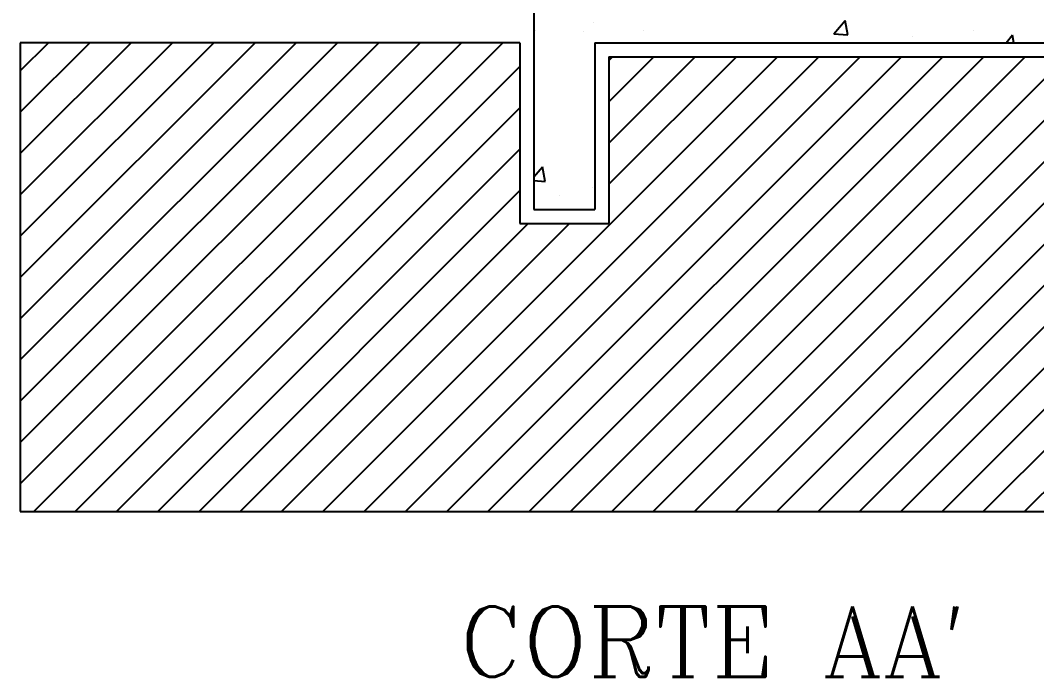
# Model space of a CAD drawing. Extents: x -43 to 70, y -5 to 23.
# Drawn here: x 10.025 to 12.201, y 9.435 to 10.84 of the extents above; entities that cross this region are included whole.
import ezdxf

# ---------------------------------------------------------------- set-up
doc = ezdxf.new("R2010")
doc.units = 0
doc.header["$LTSCALE"] = 20
doc.layers.get('0').update_dxf_attribs({"color": 5, "linetype": 'CONTINUOUS'})
for name, color, linetype in [('BASE', 1, 'CONTINUOUS'), ('CONTRAPIS', 1, 'CONTINUOUS'), ('TEXTO', 1, 'CONTINUOUS')]:
    doc.layers.add(name, color=color, linetype=linetype)
doc.styles.add('ROMANC', font='romanc')

# ---------------------------------------------------------------- blocks, each defined once
blk = doc.blocks.new('*X71')
at = {"color": 0, "linetype": 'CONTINUOUS'}
for p, q in [((10.0245, 9.8478), (10.9691, 10.7923)), ((10.0245, 9.9362), (10.8807, 10.7923)), ((10.0245, 10.0245), (10.7923, 10.7923)), ((10.0245, 10.1129), (10.7039, 10.7923)), ((10.0245, 10.2013), (10.6155, 10.7923)), ((10.0245, 10.2897), (10.5271, 10.7923)), ((10.0245, 10.3781), (10.4387, 10.7923)), ((10.0245, 10.4665), (10.3503, 10.7923)), ((10.0245, 10.5549), (10.262, 10.7923)), ((10.0245, 10.6433), (10.1736, 10.7923)), ((10.0245, 10.7317), (10.0852, 10.7923)), ((10.0537, 9.7885), (11.0575, 10.7923)), ((10.6724, 9.7885), (11.6462, 10.7623)), ((10.7608, 9.7885), (11.7346, 10.7623)), ((10.8492, 9.7885), (11.8229, 10.7623)), ((10.9376, 9.7885), (11.9113, 10.7623)), ((11.026, 9.7885), (11.9997, 10.7623)), ((11.1143, 9.7885), (12.0881, 10.7623)), ((11.2027, 9.7885), (12.1765, 10.7623)), ((11.2845, 10.4891), (11.5578, 10.7623)), ((11.2845, 10.5774), (11.4694, 10.7623)), ((11.2845, 10.6658), (11.381, 10.7623)), ((11.2845, 10.7542), (11.2926, 10.7623)), ((11.2911, 9.7885), (12.2649, 10.7623)), ((11.3795, 9.7885), (12.3533, 10.7623)), ((11.4679, 9.7885), (12.4417, 10.7623)), ((11.5563, 9.7885), (12.5301, 10.7623)), ((11.6447, 9.7885), (12.6184, 10.7623)), ((11.7331, 9.7885), (12.7068, 10.7623)), ((11.8214, 9.7885), (12.7952, 10.7623)), ((11.9098, 9.7885), (12.8836, 10.7623)), ((11.9982, 9.7885), (12.972, 10.7623)), ((12.0866, 9.7885), (13.0604, 10.7623)), ((12.175, 9.7885), (13.1488, 10.7623)), ((10.1421, 9.7885), (11.0945, 10.741)), ((10.2305, 9.7885), (11.0945, 10.6526)), ((10.3188, 9.7885), (11.0945, 10.5642)), ((10.4072, 9.7885), (11.0945, 10.4758)), ((10.4956, 9.7885), (11.1119, 10.4048)), ((10.584, 9.7885), (11.2003, 10.4048))]:
    blk.add_line(p, q, dxfattribs=at)
blk = doc.blocks.new('*X124')
at = {"color": 0, "linetype": 'CONTINUOUS'}
for p, q in [((11.7666, 10.8114), (11.7907, 10.8401)), ((11.7964, 10.8088), (11.7907, 10.8401)), ((11.1268, 10.8191), (11.1268, 10.8191)), ((11.252, 10.8356), (11.252, 10.8356)), ((11.3585, 10.8189), (11.3585, 10.8189)), ((11.798, 10.8294), (11.798, 10.8294)), ((12.0649, 10.8181), (12.0649, 10.8181)), ((11.2313, 10.8161), (11.2313, 10.8161)), ((11.7666, 10.8114), (11.7964, 10.8088)), ((11.9343, 10.8064), (11.9343, 10.8064)), ((12.1355, 10.7923), (12.1493, 10.8088)), ((12.1523, 10.7923), (12.1493, 10.8087)), ((11.1245, 10.5051), (11.1428, 10.5268)), ((11.1486, 10.4954), (11.1428, 10.5268)), ((11.1245, 10.4975), (11.1486, 10.4954)), ((11.2504, 10.4813), (11.2504, 10.4813)), ((11.1783, 10.4661), (11.1783, 10.4661))]:
    blk.add_line(p, q, dxfattribs=at)
blk = doc.blocks.new('*X125')
at = {"color": 0, "linetype": 'CONTINUOUS'}
for p, q in [((11.7666, 10.8114), (11.7907, 10.8401)), ((11.7964, 10.8088), (11.7907, 10.8401)), ((11.1268, 10.8191), (11.1268, 10.8191)), ((11.252, 10.8356), (11.252, 10.8356)), ((11.3585, 10.8189), (11.3585, 10.8189)), ((11.798, 10.8294), (11.798, 10.8294)), ((12.0649, 10.8181), (12.0649, 10.8181)), ((11.2313, 10.8161), (11.2313, 10.8161)), ((11.7666, 10.8114), (11.7964, 10.8088)), ((11.9343, 10.8064), (11.9343, 10.8064)), ((12.1355, 10.7923), (12.1493, 10.8088)), ((12.1523, 10.7923), (12.1493, 10.8087)), ((11.1245, 10.5051), (11.1428, 10.5268)), ((11.1486, 10.4954), (11.1428, 10.5268)), ((11.1245, 10.4975), (11.1486, 10.4954)), ((11.2504, 10.4813), (11.2504, 10.4813)), ((11.1783, 10.4661), (11.1783, 10.4661))]:
    blk.add_line(p, q, dxfattribs=at)
blk = doc.blocks.new('*X126')
at = {"color": 0, "linetype": 'CONTINUOUS'}
for p, q in [((11.7666, 10.8114), (11.7907, 10.8401)), ((11.7964, 10.8088), (11.7907, 10.8401)), ((11.1268, 10.8191), (11.1268, 10.8191)), ((11.252, 10.8356), (11.252, 10.8356)), ((11.3585, 10.8189), (11.3585, 10.8189)), ((11.798, 10.8294), (11.798, 10.8294)), ((12.0649, 10.8181), (12.0649, 10.8181)), ((11.2313, 10.8161), (11.2313, 10.8161)), ((11.7666, 10.8114), (11.7964, 10.8088)), ((11.9343, 10.8064), (11.9343, 10.8064)), ((12.1355, 10.7923), (12.1493, 10.8088)), ((12.1523, 10.7923), (12.1493, 10.8087)), ((11.1245, 10.5051), (11.1428, 10.5268)), ((11.1486, 10.4954), (11.1428, 10.5268)), ((11.1245, 10.4975), (11.1486, 10.4954)), ((11.2504, 10.4813), (11.2504, 10.4813)), ((11.1783, 10.4661), (11.1783, 10.4661))]:
    blk.add_line(p, q, dxfattribs=at)
blk = doc.blocks.new('*X127')
at = {"color": 0, "linetype": 'CONTINUOUS'}
for p, q in [((11.7666, 10.8114), (11.7907, 10.8401)), ((11.7964, 10.8088), (11.7907, 10.8401)), ((11.1268, 10.8191), (11.1268, 10.8191)), ((11.252, 10.8356), (11.252, 10.8356)), ((11.3585, 10.8189), (11.3585, 10.8189)), ((11.798, 10.8294), (11.798, 10.8294)), ((12.0649, 10.8181), (12.0649, 10.8181)), ((11.2313, 10.8161), (11.2313, 10.8161)), ((11.7666, 10.8114), (11.7964, 10.8088)), ((11.9343, 10.8064), (11.9343, 10.8064)), ((12.1355, 10.7923), (12.1493, 10.8088)), ((12.1523, 10.7923), (12.1493, 10.8087)), ((11.1245, 10.5051), (11.1428, 10.5268)), ((11.1486, 10.4954), (11.1428, 10.5268)), ((11.1245, 10.4975), (11.1486, 10.4954)), ((11.2504, 10.4813), (11.2504, 10.4813)), ((11.1783, 10.4661), (11.1783, 10.4661))]:
    blk.add_line(p, q, dxfattribs=at)
blk = doc.blocks.new('*X128')
at = {"color": 0, "linetype": 'CONTINUOUS'}
for p, q in [((11.7666, 10.8114), (11.7907, 10.8401)), ((11.7964, 10.8088), (11.7907, 10.8401)), ((11.1268, 10.8191), (11.1268, 10.8191)), ((11.252, 10.8356), (11.252, 10.8356)), ((11.3585, 10.8189), (11.3585, 10.8189)), ((11.798, 10.8294), (11.798, 10.8294)), ((12.0649, 10.8181), (12.0649, 10.8181)), ((11.2313, 10.8161), (11.2313, 10.8161)), ((11.7666, 10.8114), (11.7964, 10.8088)), ((11.9343, 10.8064), (11.9343, 10.8064)), ((12.1355, 10.7923), (12.1493, 10.8088)), ((12.1523, 10.7923), (12.1493, 10.8087)), ((11.1245, 10.5051), (11.1428, 10.5268)), ((11.1486, 10.4954), (11.1428, 10.5268)), ((11.1245, 10.4975), (11.1486, 10.4954)), ((11.2504, 10.4813), (11.2504, 10.4813)), ((11.1783, 10.4661), (11.1783, 10.4661))]:
    blk.add_line(p, q, dxfattribs=at)
blk = doc.blocks.new('*X129')
at = {"color": 0, "linetype": 'CONTINUOUS'}
for p, q in [((11.7666, 10.8114), (11.7907, 10.8401)), ((11.7964, 10.8088), (11.7907, 10.8401)), ((11.1268, 10.8191), (11.1268, 10.8191)), ((11.252, 10.8356), (11.252, 10.8356)), ((11.3585, 10.8189), (11.3585, 10.8189)), ((11.798, 10.8294), (11.798, 10.8294)), ((12.0649, 10.8181), (12.0649, 10.8181)), ((11.2313, 10.8161), (11.2313, 10.8161)), ((11.7666, 10.8114), (11.7964, 10.8088)), ((11.9343, 10.8064), (11.9343, 10.8064)), ((12.1355, 10.7923), (12.1493, 10.8088)), ((12.1523, 10.7923), (12.1493, 10.8087)), ((11.1245, 10.5051), (11.1428, 10.5268)), ((11.1486, 10.4954), (11.1428, 10.5268)), ((11.1245, 10.4975), (11.1486, 10.4954)), ((11.2504, 10.4813), (11.2504, 10.4813)), ((11.1783, 10.4661), (11.1783, 10.4661))]:
    blk.add_line(p, q, dxfattribs=at)
blk = doc.blocks.new('*X130')
at = {"color": 0, "linetype": 'CONTINUOUS'}
for p, q in [((11.7666, 10.8114), (11.7907, 10.8401)), ((11.7964, 10.8088), (11.7907, 10.8401)), ((11.1268, 10.8191), (11.1268, 10.8191)), ((11.252, 10.8356), (11.252, 10.8356)), ((11.3585, 10.8189), (11.3585, 10.8189)), ((11.798, 10.8294), (11.798, 10.8294)), ((12.0649, 10.8181), (12.0649, 10.8181)), ((11.2313, 10.8161), (11.2313, 10.8161)), ((11.7666, 10.8114), (11.7964, 10.8088)), ((11.9343, 10.8064), (11.9343, 10.8064)), ((12.1355, 10.7923), (12.1493, 10.8088)), ((12.1523, 10.7923), (12.1493, 10.8087)), ((11.1245, 10.5051), (11.1428, 10.5268)), ((11.1486, 10.4954), (11.1428, 10.5268)), ((11.1245, 10.4975), (11.1486, 10.4954)), ((11.2504, 10.4813), (11.2504, 10.4813)), ((11.1783, 10.4661), (11.1783, 10.4661))]:
    blk.add_line(p, q, dxfattribs=at)
blk = doc.blocks.new('*X131')
at = {"color": 0, "linetype": 'CONTINUOUS'}
for p, q in [((11.7666, 10.8114), (11.7907, 10.8401)), ((11.7964, 10.8088), (11.7907, 10.8401)), ((11.1268, 10.8191), (11.1268, 10.8191)), ((11.252, 10.8356), (11.252, 10.8356)), ((11.3585, 10.8189), (11.3585, 10.8189)), ((11.798, 10.8294), (11.798, 10.8294)), ((12.0649, 10.8181), (12.0649, 10.8181)), ((11.2313, 10.8161), (11.2313, 10.8161)), ((11.7666, 10.8114), (11.7964, 10.8088)), ((11.9343, 10.8064), (11.9343, 10.8064)), ((12.1355, 10.7923), (12.1493, 10.8088)), ((12.1523, 10.7923), (12.1493, 10.8087)), ((11.1245, 10.5051), (11.1428, 10.5268)), ((11.1486, 10.4954), (11.1428, 10.5268)), ((11.1245, 10.4975), (11.1486, 10.4954)), ((11.2504, 10.4813), (11.2504, 10.4813)), ((11.1783, 10.4661), (11.1783, 10.4661))]:
    blk.add_line(p, q, dxfattribs=at)
blk = doc.blocks.new('*X132')
at = {"color": 0, "linetype": 'CONTINUOUS'}
for p, q in [((11.7666, 10.8114), (11.7907, 10.8401)), ((11.7964, 10.8088), (11.7907, 10.8401)), ((11.1268, 10.8191), (11.1268, 10.8191)), ((11.252, 10.8356), (11.252, 10.8356)), ((11.3585, 10.8189), (11.3585, 10.8189)), ((11.798, 10.8294), (11.798, 10.8294)), ((12.0649, 10.8181), (12.0649, 10.8181)), ((11.2313, 10.8161), (11.2313, 10.8161)), ((11.7666, 10.8114), (11.7964, 10.8088)), ((11.9343, 10.8064), (11.9343, 10.8064)), ((12.1355, 10.7923), (12.1493, 10.8088)), ((12.1523, 10.7923), (12.1493, 10.8087)), ((11.1245, 10.5051), (11.1428, 10.5268)), ((11.1486, 10.4954), (11.1428, 10.5268)), ((11.1245, 10.4975), (11.1486, 10.4954)), ((11.2504, 10.4813), (11.2504, 10.4813)), ((11.1783, 10.4661), (11.1783, 10.4661))]:
    blk.add_line(p, q, dxfattribs=at)
blk = doc.blocks.new('*X133')
at = {"color": 0, "linetype": 'CONTINUOUS'}
for p, q in [((11.7666, 10.8114), (11.7907, 10.8401)), ((11.7964, 10.8088), (11.7907, 10.8401)), ((11.1268, 10.8191), (11.1268, 10.8191)), ((11.252, 10.8356), (11.252, 10.8356)), ((11.3585, 10.8189), (11.3585, 10.8189)), ((11.798, 10.8294), (11.798, 10.8294)), ((12.0649, 10.8181), (12.0649, 10.8181)), ((11.2313, 10.8161), (11.2313, 10.8161)), ((11.7666, 10.8114), (11.7964, 10.8088)), ((11.9343, 10.8064), (11.9343, 10.8064)), ((12.1355, 10.7923), (12.1493, 10.8088)), ((12.1523, 10.7923), (12.1493, 10.8087)), ((11.1245, 10.5051), (11.1428, 10.5268)), ((11.1486, 10.4954), (11.1428, 10.5268)), ((11.1245, 10.4975), (11.1486, 10.4954)), ((11.2504, 10.4813), (11.2504, 10.4813)), ((11.1783, 10.4661), (11.1783, 10.4661))]:
    blk.add_line(p, q, dxfattribs=at)
blk = doc.blocks.new('*X134')
at = {"color": 0, "linetype": 'CONTINUOUS'}
for p, q in [((11.7666, 10.8114), (11.7907, 10.8401)), ((11.7964, 10.8088), (11.7907, 10.8401)), ((11.1268, 10.8191), (11.1268, 10.8191)), ((11.252, 10.8356), (11.252, 10.8356)), ((11.3585, 10.8189), (11.3585, 10.8189)), ((11.798, 10.8294), (11.798, 10.8294)), ((12.0649, 10.8181), (12.0649, 10.8181)), ((11.2313, 10.8161), (11.2313, 10.8161)), ((11.7666, 10.8114), (11.7964, 10.8088)), ((11.9343, 10.8064), (11.9343, 10.8064)), ((12.1355, 10.7923), (12.1493, 10.8088)), ((12.1523, 10.7923), (12.1493, 10.8087)), ((11.1245, 10.5051), (11.1428, 10.5268)), ((11.1486, 10.4954), (11.1428, 10.5268)), ((11.1245, 10.4975), (11.1486, 10.4954)), ((11.2504, 10.4813), (11.2504, 10.4813)), ((11.1783, 10.4661), (11.1783, 10.4661))]:
    blk.add_line(p, q, dxfattribs=at)
blk = doc.blocks.new('*X135')
at = {"color": 0, "linetype": 'CONTINUOUS'}
for p, q in [((11.7666, 10.8114), (11.7907, 10.8401)), ((11.7964, 10.8088), (11.7907, 10.8401)), ((11.1268, 10.8191), (11.1268, 10.8191)), ((11.252, 10.8356), (11.252, 10.8356)), ((11.3585, 10.8189), (11.3585, 10.8189)), ((11.798, 10.8294), (11.798, 10.8294)), ((12.0649, 10.8181), (12.0649, 10.8181)), ((11.2313, 10.8161), (11.2313, 10.8161)), ((11.7666, 10.8114), (11.7964, 10.8088)), ((11.9343, 10.8064), (11.9343, 10.8064)), ((12.1355, 10.7923), (12.1493, 10.8088)), ((12.1523, 10.7923), (12.1493, 10.8087)), ((11.1245, 10.5051), (11.1428, 10.5268)), ((11.1486, 10.4954), (11.1428, 10.5268)), ((11.1245, 10.4975), (11.1486, 10.4954)), ((11.2504, 10.4813), (11.2504, 10.4813)), ((11.1783, 10.4661), (11.1783, 10.4661))]:
    blk.add_line(p, q, dxfattribs=at)
blk = doc.blocks.new('*X136')
at = {"color": 0, "linetype": 'CONTINUOUS'}
for p, q in [((11.7666, 10.8114), (11.7907, 10.8401)), ((11.7964, 10.8088), (11.7907, 10.8401)), ((11.1268, 10.8191), (11.1268, 10.8191)), ((11.252, 10.8356), (11.252, 10.8356)), ((11.3585, 10.8189), (11.3585, 10.8189)), ((11.798, 10.8294), (11.798, 10.8294)), ((12.0649, 10.8181), (12.0649, 10.8181)), ((11.2313, 10.8161), (11.2313, 10.8161)), ((11.7666, 10.8114), (11.7964, 10.8088)), ((11.9343, 10.8064), (11.9343, 10.8064)), ((12.1355, 10.7923), (12.1493, 10.8088)), ((12.1523, 10.7923), (12.1493, 10.8087)), ((11.1245, 10.5051), (11.1428, 10.5268)), ((11.1486, 10.4954), (11.1428, 10.5268)), ((11.1245, 10.4975), (11.1486, 10.4954)), ((11.2504, 10.4813), (11.2504, 10.4813)), ((11.1783, 10.4661), (11.1783, 10.4661))]:
    blk.add_line(p, q, dxfattribs=at)
blk = doc.blocks.new('*X137')
at = {"color": 0, "linetype": 'CONTINUOUS'}
for p, q in [((11.7666, 10.8114), (11.7907, 10.8401)), ((11.7964, 10.8088), (11.7907, 10.8401)), ((11.1268, 10.8191), (11.1268, 10.8191)), ((11.252, 10.8356), (11.252, 10.8356)), ((11.3585, 10.8189), (11.3585, 10.8189)), ((11.798, 10.8294), (11.798, 10.8294)), ((12.0649, 10.8181), (12.0649, 10.8181)), ((11.2313, 10.8161), (11.2313, 10.8161)), ((11.7666, 10.8114), (11.7964, 10.8088)), ((11.9343, 10.8064), (11.9343, 10.8064)), ((12.1355, 10.7923), (12.1493, 10.8088)), ((12.1523, 10.7923), (12.1493, 10.8087)), ((11.1245, 10.5051), (11.1428, 10.5268)), ((11.1486, 10.4954), (11.1428, 10.5268)), ((11.1245, 10.4975), (11.1486, 10.4954)), ((11.2504, 10.4813), (11.2504, 10.4813)), ((11.1783, 10.4661), (11.1783, 10.4661))]:
    blk.add_line(p, q, dxfattribs=at)
blk = doc.blocks.new('*X138')
at = {"color": 0, "linetype": 'CONTINUOUS'}
for p, q in [((11.7666, 10.8114), (11.7907, 10.8401)), ((11.7964, 10.8088), (11.7907, 10.8401)), ((11.1268, 10.8191), (11.1268, 10.8191)), ((11.252, 10.8356), (11.252, 10.8356)), ((11.3585, 10.8189), (11.3585, 10.8189)), ((11.798, 10.8294), (11.798, 10.8294)), ((12.0649, 10.8181), (12.0649, 10.8181)), ((11.2313, 10.8161), (11.2313, 10.8161)), ((11.7666, 10.8114), (11.7964, 10.8088)), ((11.9343, 10.8064), (11.9343, 10.8064)), ((12.1355, 10.7923), (12.1493, 10.8088)), ((12.1523, 10.7923), (12.1493, 10.8087)), ((11.1245, 10.5051), (11.1428, 10.5268)), ((11.1486, 10.4954), (11.1428, 10.5268)), ((11.1245, 10.4975), (11.1486, 10.4954)), ((11.2504, 10.4813), (11.2504, 10.4813)), ((11.1783, 10.4661), (11.1783, 10.4661))]:
    blk.add_line(p, q, dxfattribs=at)
blk = doc.blocks.new('*X139')
at = {"color": 0, "linetype": 'CONTINUOUS'}
for p, q in [((11.7666, 10.8114), (11.7907, 10.8401)), ((11.7964, 10.8088), (11.7907, 10.8401)), ((11.1268, 10.8191), (11.1268, 10.8191)), ((11.252, 10.8356), (11.252, 10.8356)), ((11.3585, 10.8189), (11.3585, 10.8189)), ((11.798, 10.8294), (11.798, 10.8294)), ((12.0649, 10.8181), (12.0649, 10.8181)), ((11.2313, 10.8161), (11.2313, 10.8161)), ((11.7666, 10.8114), (11.7964, 10.8088)), ((11.9343, 10.8064), (11.9343, 10.8064)), ((12.1355, 10.7923), (12.1493, 10.8088)), ((12.1523, 10.7923), (12.1493, 10.8087)), ((11.1245, 10.5051), (11.1428, 10.5268)), ((11.1486, 10.4954), (11.1428, 10.5268)), ((11.1245, 10.4975), (11.1486, 10.4954)), ((11.2504, 10.4813), (11.2504, 10.4813)), ((11.1783, 10.4661), (11.1783, 10.4661))]:
    blk.add_line(p, q, dxfattribs=at)
blk = doc.blocks.new('*X140')
at = {"color": 0, "linetype": 'CONTINUOUS'}
for p, q in [((11.7666, 10.8114), (11.7907, 10.8401)), ((11.7964, 10.8088), (11.7907, 10.8401)), ((11.1268, 10.8191), (11.1268, 10.8191)), ((11.252, 10.8356), (11.252, 10.8356)), ((11.3585, 10.8189), (11.3585, 10.8189)), ((11.798, 10.8294), (11.798, 10.8294)), ((12.0649, 10.8181), (12.0649, 10.8181)), ((11.2313, 10.8161), (11.2313, 10.8161)), ((11.7666, 10.8114), (11.7964, 10.8088)), ((11.9343, 10.8064), (11.9343, 10.8064)), ((12.1355, 10.7923), (12.1493, 10.8088)), ((12.1523, 10.7923), (12.1493, 10.8087)), ((11.1245, 10.5051), (11.1428, 10.5268)), ((11.1486, 10.4954), (11.1428, 10.5268)), ((11.1245, 10.4975), (11.1486, 10.4954)), ((11.2504, 10.4813), (11.2504, 10.4813)), ((11.1783, 10.4661), (11.1783, 10.4661))]:
    blk.add_line(p, q, dxfattribs=at)
blk = doc.blocks.new('*X141')
at = {"color": 0, "linetype": 'CONTINUOUS'}
for p, q in [((11.7666, 10.8114), (11.7907, 10.8401)), ((11.7964, 10.8088), (11.7907, 10.8401)), ((11.1268, 10.8191), (11.1268, 10.8191)), ((11.252, 10.8356), (11.252, 10.8356)), ((11.3585, 10.8189), (11.3585, 10.8189)), ((11.798, 10.8294), (11.798, 10.8294)), ((12.0649, 10.8181), (12.0649, 10.8181)), ((11.2313, 10.8161), (11.2313, 10.8161)), ((11.7666, 10.8114), (11.7964, 10.8088)), ((11.9343, 10.8064), (11.9343, 10.8064)), ((12.1355, 10.7923), (12.1493, 10.8088)), ((12.1523, 10.7923), (12.1493, 10.8087)), ((11.1245, 10.5051), (11.1428, 10.5268)), ((11.1486, 10.4954), (11.1428, 10.5268)), ((11.1245, 10.4975), (11.1486, 10.4954)), ((11.2504, 10.4813), (11.2504, 10.4813)), ((11.1783, 10.4661), (11.1783, 10.4661))]:
    blk.add_line(p, q, dxfattribs=at)
blk = doc.blocks.new('*X142')
at = {"color": 0, "linetype": 'CONTINUOUS'}
for p, q in [((11.7666, 10.8114), (11.7907, 10.8401)), ((11.7964, 10.8088), (11.7907, 10.8401)), ((11.1268, 10.8191), (11.1268, 10.8191)), ((11.252, 10.8356), (11.252, 10.8356)), ((11.3585, 10.8189), (11.3585, 10.8189)), ((11.798, 10.8294), (11.798, 10.8294)), ((12.0649, 10.8181), (12.0649, 10.8181)), ((11.2313, 10.8161), (11.2313, 10.8161)), ((11.7666, 10.8114), (11.7964, 10.8088)), ((11.9343, 10.8064), (11.9343, 10.8064)), ((12.1355, 10.7923), (12.1493, 10.8088)), ((12.1523, 10.7923), (12.1493, 10.8087)), ((11.1245, 10.5051), (11.1428, 10.5268)), ((11.1486, 10.4954), (11.1428, 10.5268)), ((11.1245, 10.4975), (11.1486, 10.4954)), ((11.2504, 10.4813), (11.2504, 10.4813)), ((11.1783, 10.4661), (11.1783, 10.4661))]:
    blk.add_line(p, q, dxfattribs=at)
blk = doc.blocks.new('*X143')
at = {"color": 0, "linetype": 'CONTINUOUS'}
for p, q in [((11.7666, 10.8114), (11.7907, 10.8401)), ((11.7964, 10.8088), (11.7907, 10.8401)), ((11.1268, 10.8191), (11.1268, 10.8191)), ((11.252, 10.8356), (11.252, 10.8356)), ((11.3585, 10.8189), (11.3585, 10.8189)), ((11.798, 10.8294), (11.798, 10.8294)), ((12.0649, 10.8181), (12.0649, 10.8181)), ((11.2313, 10.8161), (11.2313, 10.8161)), ((11.7666, 10.8114), (11.7964, 10.8088)), ((11.9343, 10.8064), (11.9343, 10.8064)), ((12.1355, 10.7923), (12.1493, 10.8088)), ((12.1523, 10.7923), (12.1493, 10.8087)), ((11.1245, 10.5051), (11.1428, 10.5268)), ((11.1486, 10.4954), (11.1428, 10.5268)), ((11.1245, 10.4975), (11.1486, 10.4954)), ((11.2504, 10.4813), (11.2504, 10.4813)), ((11.1783, 10.4661), (11.1783, 10.4661))]:
    blk.add_line(p, q, dxfattribs=at)
blk = doc.blocks.new('*X144')
at = {"color": 0, "linetype": 'CONTINUOUS'}
for p, q in [((11.7666, 10.8114), (11.7907, 10.8401)), ((11.7964, 10.8088), (11.7907, 10.8401)), ((11.1268, 10.8191), (11.1268, 10.8191)), ((11.252, 10.8356), (11.252, 10.8356)), ((11.3585, 10.8189), (11.3585, 10.8189)), ((11.798, 10.8294), (11.798, 10.8294)), ((12.0649, 10.8181), (12.0649, 10.8181)), ((11.2313, 10.8161), (11.2313, 10.8161)), ((11.7666, 10.8114), (11.7964, 10.8088)), ((11.9343, 10.8064), (11.9343, 10.8064)), ((12.1355, 10.7923), (12.1493, 10.8088)), ((12.1523, 10.7923), (12.1493, 10.8087)), ((11.1245, 10.5051), (11.1428, 10.5268)), ((11.1486, 10.4954), (11.1428, 10.5268)), ((11.1245, 10.4975), (11.1486, 10.4954)), ((11.2504, 10.4813), (11.2504, 10.4813)), ((11.1783, 10.4661), (11.1783, 10.4661))]:
    blk.add_line(p, q, dxfattribs=at)
blk = doc.blocks.new('*X145')
at = {"color": 0, "linetype": 'CONTINUOUS'}
for p, q in [((11.7666, 10.8114), (11.7907, 10.8401)), ((11.7964, 10.8088), (11.7907, 10.8401)), ((11.1268, 10.8191), (11.1268, 10.8191)), ((11.252, 10.8356), (11.252, 10.8356)), ((11.3585, 10.8189), (11.3585, 10.8189)), ((11.798, 10.8294), (11.798, 10.8294)), ((12.0649, 10.8181), (12.0649, 10.8181)), ((11.2313, 10.8161), (11.2313, 10.8161)), ((11.7666, 10.8114), (11.7964, 10.8088)), ((11.9343, 10.8064), (11.9343, 10.8064)), ((12.1355, 10.7923), (12.1493, 10.8088)), ((12.1523, 10.7923), (12.1493, 10.8087)), ((11.1245, 10.5051), (11.1428, 10.5268)), ((11.1486, 10.4954), (11.1428, 10.5268)), ((11.1245, 10.4975), (11.1486, 10.4954)), ((11.2504, 10.4813), (11.2504, 10.4813)), ((11.1783, 10.4661), (11.1783, 10.4661))]:
    blk.add_line(p, q, dxfattribs=at)
blk = doc.blocks.new('*X146')
at = {"color": 0, "linetype": 'CONTINUOUS'}
for p, q in [((11.7666, 10.8114), (11.7907, 10.8401)), ((11.7964, 10.8088), (11.7907, 10.8401)), ((11.1268, 10.8191), (11.1268, 10.8191)), ((11.252, 10.8356), (11.252, 10.8356)), ((11.3585, 10.8189), (11.3585, 10.8189)), ((11.798, 10.8294), (11.798, 10.8294)), ((12.0649, 10.8181), (12.0649, 10.8181)), ((11.2313, 10.8161), (11.2313, 10.8161)), ((11.7666, 10.8114), (11.7964, 10.8088)), ((11.9343, 10.8064), (11.9343, 10.8064)), ((12.1355, 10.7923), (12.1493, 10.8088)), ((12.1523, 10.7923), (12.1493, 10.8087)), ((11.1245, 10.5051), (11.1428, 10.5268)), ((11.1486, 10.4954), (11.1428, 10.5268)), ((11.1245, 10.4975), (11.1486, 10.4954)), ((11.2504, 10.4813), (11.2504, 10.4813)), ((11.1783, 10.4661), (11.1783, 10.4661))]:
    blk.add_line(p, q, dxfattribs=at)
blk = doc.blocks.new('*X147')
at = {"color": 0, "linetype": 'CONTINUOUS'}
for p, q in [((11.7666, 10.8114), (11.7907, 10.8401)), ((11.7964, 10.8088), (11.7907, 10.8401)), ((11.1268, 10.8191), (11.1268, 10.8191)), ((11.252, 10.8356), (11.252, 10.8356)), ((11.3585, 10.8189), (11.3585, 10.8189)), ((11.798, 10.8294), (11.798, 10.8294)), ((12.0649, 10.8181), (12.0649, 10.8181)), ((11.2313, 10.8161), (11.2313, 10.8161)), ((11.7666, 10.8114), (11.7964, 10.8088)), ((11.9343, 10.8064), (11.9343, 10.8064)), ((12.1355, 10.7923), (12.1493, 10.8088)), ((12.1523, 10.7923), (12.1493, 10.8087)), ((11.1245, 10.5051), (11.1428, 10.5268)), ((11.1486, 10.4954), (11.1428, 10.5268)), ((11.1245, 10.4975), (11.1486, 10.4954)), ((11.2504, 10.4813), (11.2504, 10.4813)), ((11.1783, 10.4661), (11.1783, 10.4661))]:
    blk.add_line(p, q, dxfattribs=at)
blk = doc.blocks.new('*X148')
at = {"color": 0, "linetype": 'CONTINUOUS'}
for p, q in [((11.7666, 10.8114), (11.7907, 10.8401)), ((11.7964, 10.8088), (11.7907, 10.8401)), ((11.1268, 10.8191), (11.1268, 10.8191)), ((11.252, 10.8356), (11.252, 10.8356)), ((11.3585, 10.8189), (11.3585, 10.8189)), ((11.798, 10.8294), (11.798, 10.8294)), ((12.0649, 10.8181), (12.0649, 10.8181)), ((11.2313, 10.8161), (11.2313, 10.8161)), ((11.7666, 10.8114), (11.7964, 10.8088)), ((11.9343, 10.8064), (11.9343, 10.8064)), ((12.1355, 10.7923), (12.1493, 10.8088)), ((12.1523, 10.7923), (12.1493, 10.8087)), ((11.1245, 10.5051), (11.1428, 10.5268)), ((11.1486, 10.4954), (11.1428, 10.5268)), ((11.1245, 10.4975), (11.1486, 10.4954)), ((11.2504, 10.4813), (11.2504, 10.4813)), ((11.1783, 10.4661), (11.1783, 10.4661))]:
    blk.add_line(p, q, dxfattribs=at)
blk = doc.blocks.new('*X149')
at = {"color": 0, "linetype": 'CONTINUOUS'}
for p, q in [((11.7666, 10.8114), (11.7907, 10.8401)), ((11.7964, 10.8088), (11.7907, 10.8401)), ((11.1268, 10.8191), (11.1268, 10.8191)), ((11.252, 10.8356), (11.252, 10.8356)), ((11.3585, 10.8189), (11.3585, 10.8189)), ((11.798, 10.8294), (11.798, 10.8294)), ((12.0649, 10.8181), (12.0649, 10.8181)), ((11.2313, 10.8161), (11.2313, 10.8161)), ((11.7666, 10.8114), (11.7964, 10.8088)), ((11.9343, 10.8064), (11.9343, 10.8064)), ((12.1355, 10.7923), (12.1493, 10.8088)), ((12.1523, 10.7923), (12.1493, 10.8087)), ((11.1245, 10.5051), (11.1428, 10.5268)), ((11.1486, 10.4954), (11.1428, 10.5268)), ((11.1245, 10.4975), (11.1486, 10.4954)), ((11.2504, 10.4813), (11.2504, 10.4813)), ((11.1783, 10.4661), (11.1783, 10.4661))]:
    blk.add_line(p, q, dxfattribs=at)
blk = doc.blocks.new('*X150')
at = {"color": 0, "linetype": 'CONTINUOUS'}
for p, q in [((11.7666, 10.8114), (11.7907, 10.8401)), ((11.7964, 10.8088), (11.7907, 10.8401)), ((11.1268, 10.8191), (11.1268, 10.8191)), ((11.252, 10.8356), (11.252, 10.8356)), ((11.3585, 10.8189), (11.3585, 10.8189)), ((11.798, 10.8294), (11.798, 10.8294)), ((12.0649, 10.8181), (12.0649, 10.8181)), ((11.2313, 10.8161), (11.2313, 10.8161)), ((11.7666, 10.8114), (11.7964, 10.8088)), ((11.9343, 10.8064), (11.9343, 10.8064)), ((12.1355, 10.7923), (12.1493, 10.8088)), ((12.1523, 10.7923), (12.1493, 10.8087)), ((11.1245, 10.5051), (11.1428, 10.5268)), ((11.1486, 10.4954), (11.1428, 10.5268)), ((11.1245, 10.4975), (11.1486, 10.4954)), ((11.2504, 10.4813), (11.2504, 10.4813)), ((11.1783, 10.4661), (11.1783, 10.4661))]:
    blk.add_line(p, q, dxfattribs=at)
blk = doc.blocks.new('*X151')
at = {"color": 0, "linetype": 'CONTINUOUS'}
for p, q in [((11.7666, 10.8114), (11.7907, 10.8401)), ((11.7964, 10.8088), (11.7907, 10.8401)), ((11.1268, 10.8191), (11.1268, 10.8191)), ((11.252, 10.8356), (11.252, 10.8356)), ((11.3585, 10.8189), (11.3585, 10.8189)), ((11.798, 10.8294), (11.798, 10.8294)), ((12.0649, 10.8181), (12.0649, 10.8181)), ((11.2313, 10.8161), (11.2313, 10.8161)), ((11.7666, 10.8114), (11.7964, 10.8088)), ((11.9343, 10.8064), (11.9343, 10.8064)), ((12.1355, 10.7923), (12.1493, 10.8088)), ((12.1523, 10.7923), (12.1493, 10.8087)), ((11.1245, 10.5051), (11.1428, 10.5268)), ((11.1486, 10.4954), (11.1428, 10.5268)), ((11.1245, 10.4975), (11.1486, 10.4954)), ((11.2504, 10.4813), (11.2504, 10.4813)), ((11.1783, 10.4661), (11.1783, 10.4661))]:
    blk.add_line(p, q, dxfattribs=at)
blk = doc.blocks.new('*X152')
at = {"color": 0, "linetype": 'CONTINUOUS'}
for p, q in [((11.7666, 10.8114), (11.7907, 10.8401)), ((11.7964, 10.8088), (11.7907, 10.8401)), ((11.1268, 10.8191), (11.1268, 10.8191)), ((11.252, 10.8356), (11.252, 10.8356)), ((11.3585, 10.8189), (11.3585, 10.8189)), ((11.798, 10.8294), (11.798, 10.8294)), ((12.0649, 10.8181), (12.0649, 10.8181)), ((11.2313, 10.8161), (11.2313, 10.8161)), ((11.7666, 10.8114), (11.7964, 10.8088)), ((11.9343, 10.8064), (11.9343, 10.8064)), ((12.1355, 10.7923), (12.1493, 10.8088)), ((12.1523, 10.7923), (12.1493, 10.8087)), ((11.1245, 10.5051), (11.1428, 10.5268)), ((11.1486, 10.4954), (11.1428, 10.5268)), ((11.1245, 10.4975), (11.1486, 10.4954)), ((11.2504, 10.4813), (11.2504, 10.4813)), ((11.1783, 10.4661), (11.1783, 10.4661))]:
    blk.add_line(p, q, dxfattribs=at)
blk = doc.blocks.new('*X153')
at = {"color": 0, "linetype": 'CONTINUOUS'}
for p, q in [((11.7666, 10.8114), (11.7907, 10.8401)), ((11.7964, 10.8088), (11.7907, 10.8401)), ((11.1268, 10.8191), (11.1268, 10.8191)), ((11.252, 10.8356), (11.252, 10.8356)), ((11.3585, 10.8189), (11.3585, 10.8189)), ((11.798, 10.8294), (11.798, 10.8294)), ((12.0649, 10.8181), (12.0649, 10.8181)), ((11.2313, 10.8161), (11.2313, 10.8161)), ((11.7666, 10.8114), (11.7964, 10.8088)), ((11.9343, 10.8064), (11.9343, 10.8064)), ((12.1355, 10.7923), (12.1493, 10.8088)), ((12.1523, 10.7923), (12.1493, 10.8087)), ((11.1245, 10.5051), (11.1428, 10.5268)), ((11.1486, 10.4954), (11.1428, 10.5268)), ((11.1245, 10.4975), (11.1486, 10.4954)), ((11.2504, 10.4813), (11.2504, 10.4813)), ((11.1783, 10.4661), (11.1783, 10.4661))]:
    blk.add_line(p, q, dxfattribs=at)
blk = doc.blocks.new('*X154')
at = {"color": 0, "linetype": 'CONTINUOUS'}
for p, q in [((11.7666, 10.8114), (11.7907, 10.8401)), ((11.7964, 10.8088), (11.7907, 10.8401)), ((11.1268, 10.8191), (11.1268, 10.8191)), ((11.252, 10.8356), (11.252, 10.8356)), ((11.3585, 10.8189), (11.3585, 10.8189)), ((11.798, 10.8294), (11.798, 10.8294)), ((12.0649, 10.8181), (12.0649, 10.8181)), ((11.2313, 10.8161), (11.2313, 10.8161)), ((11.7666, 10.8114), (11.7964, 10.8088)), ((11.9343, 10.8064), (11.9343, 10.8064)), ((12.1355, 10.7923), (12.1493, 10.8088)), ((12.1523, 10.7923), (12.1493, 10.8087)), ((11.1245, 10.5051), (11.1428, 10.5268)), ((11.1486, 10.4954), (11.1428, 10.5268)), ((11.1245, 10.4975), (11.1486, 10.4954)), ((11.2504, 10.4813), (11.2504, 10.4813)), ((11.1783, 10.4661), (11.1783, 10.4661))]:
    blk.add_line(p, q, dxfattribs=at)
blk = doc.blocks.new('*X155')
at = {"color": 0, "linetype": 'CONTINUOUS'}
for p, q in [((11.7666, 10.8114), (11.7907, 10.8401)), ((11.7964, 10.8088), (11.7907, 10.8401)), ((11.1268, 10.8191), (11.1268, 10.8191)), ((11.252, 10.8356), (11.252, 10.8356)), ((11.3585, 10.8189), (11.3585, 10.8189)), ((11.798, 10.8294), (11.798, 10.8294)), ((12.0649, 10.8181), (12.0649, 10.8181)), ((11.2313, 10.8161), (11.2313, 10.8161)), ((11.7666, 10.8114), (11.7964, 10.8088)), ((11.9343, 10.8064), (11.9343, 10.8064)), ((12.1355, 10.7923), (12.1493, 10.8088)), ((12.1523, 10.7923), (12.1493, 10.8087)), ((11.1245, 10.5051), (11.1428, 10.5268)), ((11.1486, 10.4954), (11.1428, 10.5268)), ((11.1245, 10.4975), (11.1486, 10.4954)), ((11.2504, 10.4813), (11.2504, 10.4813)), ((11.1783, 10.4661), (11.1783, 10.4661))]:
    blk.add_line(p, q, dxfattribs=at)

msp = doc.modelspace()

# ---------------------------------------------------------------- linework, layer by layer
at = {"layer": 'BASE'}
for p, q in [((11.0945, 10.7923), (10.0245, 10.7923)), ((10.0245, 10.7923), (10.0245, 9.7885)), ((10.0245, 9.7885), (17.2245, 9.7885))]:
    msp.add_line(p, q, dxfattribs=at)
at = {"layer": 'CONTRAPIS'}
for p, q in [((11.1245, 10.9123), (11.1245, 10.4348)), ((11.0945, 10.7923), (11.0945, 10.4048)), ((11.2545, 10.7923), (15.9945, 10.7923)), ((11.2545, 10.7923), (11.2545, 10.4348)), ((11.2845, 10.7623), (11.2845, 10.4048)), ((11.2845, 10.7623), (15.9645, 10.7623)), ((11.1245, 10.4348), (11.2545, 10.4348)), ((11.0945, 10.4048), (11.2845, 10.4048))]:
    msp.add_line(p, q, dxfattribs=at)

# ---------------------------------------------------------------- block references
at = {"layer": 'TEXTO', "color": 30, "linetype": 'CONTINUOUS'}
for name in ['*X124', '*X125', '*X126', '*X127', '*X128', '*X129', '*X130', '*X131', '*X132', '*X133', '*X134', '*X135', '*X136', '*X137', '*X138', '*X139', '*X140', '*X141', '*X142', '*X143', '*X144', '*X145', '*X146', '*X147', '*X148', '*X149', '*X150', '*X151', '*X152', '*X153', '*X154', '*X155', '*X71']:
    msp.add_blockref(name, (0, 0), dxfattribs=at)

# ---------------------------------------------------------------- texts
at = {"layer": 'TEXTO', "color": 5, "linetype": 'CONTINUOUS', "style": 'ROMANC'}
msp.add_text("CORTE AA'", height=0.15, dxfattribs=at).set_placement((10.9644, 9.4348))

doc.saveas('drawing.dxf')
